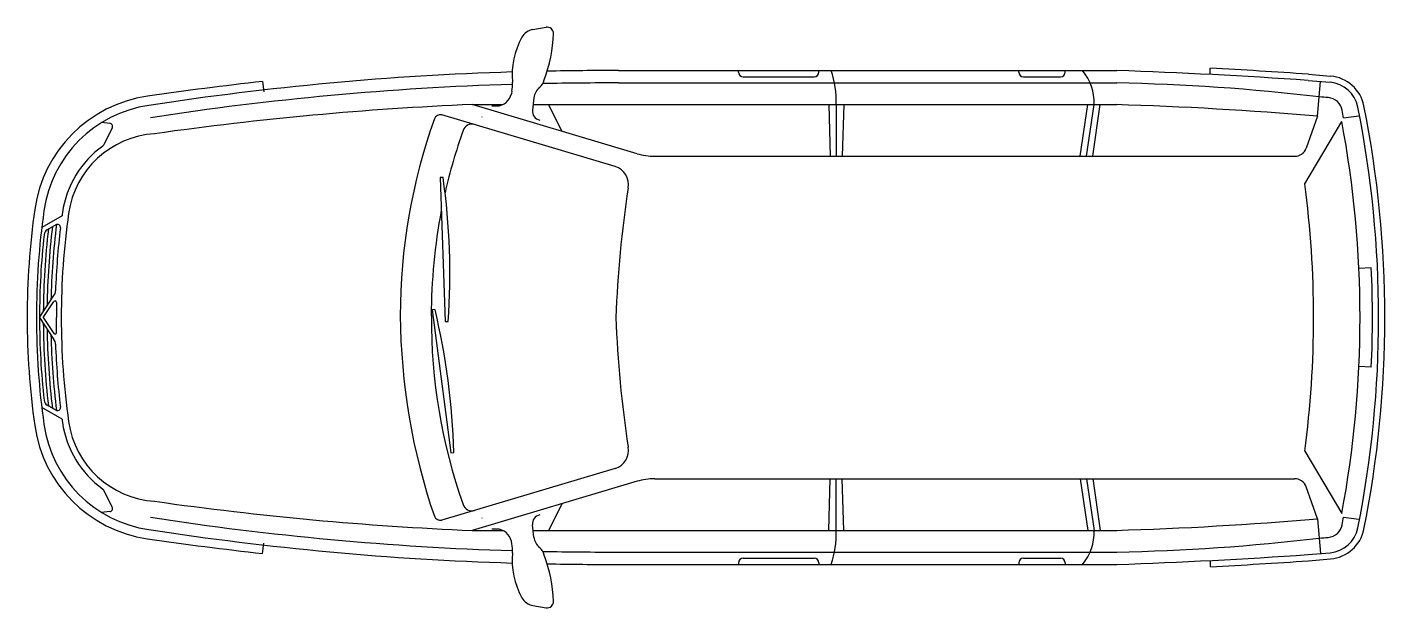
# Model space of a CAD drawing. Header units: metres. Extents: x 0 to 4.38, y -0.94 to 0.94.
import ezdxf

# ---------------------------------------------------------------- set-up
doc = ezdxf.new("R2010")
doc.units = ezdxf.units.M

msp = doc.modelspace()

# ---------------------------------------------------------------- linework, layer by layer
for p, q in [((1.6326, 0.9303), (1.6755, 0.9372)), ((1.9086, 0.7974), (3.5169, 0.7974)), ((2.2963, 0.7924), (2.2963, 0.7974)), ((2.5552, 0.7924), (2.5552, 0.7974)), ((3.2006, 0.7924), (3.2006, 0.7974)), ((3.3506, 0.7924), (3.3506, 0.7974)), ((3.8178, 0.7846), (3.8188, 0.8046)), ((0.76, 0.762), (0.7635, 0.7287)), ((1.9086, 0.7574), (3.5169, 0.7574)), ((2.3113, 0.7774), (2.5402, 0.7774)), ((3.2156, 0.7774), (3.3356, 0.7774)), ((4.1341, 0.7656), (4.2054, 0.7595)), ((4.1358, 0.7855), (4.2071, 0.7795)), ((4.1644, 0.6503), (4.1739, 0.7622)), ((1.5644, 0.7305), (1.5628, 0.7226)), ((1.6354, 0.7092), (1.631, 0.6699)), ((1.9684, 0.5289), (1.4359, 0.6877)), ((1.4359, 0.6877), (1.5352, 0.6877)), ((1.6329, 0.6874), (3.5169, 0.6874)), ((1.7267, 0.601), (1.6827, 0.6877)), ((2.5873, 0.6877), (2.5922, 0.5205)), ((2.6115, 0.6877), (2.6115, 0.5205)), ((2.6356, 0.6877), (2.6308, 0.5205)), ((3.3987, 0.5205), (3.4233, 0.6877)), ((3.4189, 0.5205), (3.4435, 0.6877)), ((3.4391, 0.5205), (3.4637, 0.6877)), ((0.2664, 0.6267), (0.24, 0.6292)), ((1.8981, 0.4872), (1.3389, 0.6541)), ((4.1234, 0.4321), (4.2428, 0.6333)), ((4.1644, 0.6503), (4.1281, 0.5472)), ((4.249, 0.6444), (4.2983, 0.6507)), ((0.2744, 0.6123), (0.2471, 0.5574)), ((2.0256, 0.5205), (4.0904, 0.5205)), ((1.3426, 0.452), (1.3331, 0.4516)), ((1.3331, 0.4516), (1.3496, -0.0132)), ((0.1125, 0.3286), (0.0471, 0.2901)), ((0.0924, 0.2994), (0.0643, 0.2828)), ((4.3384, 0.1605), (4.2984, 0.1587)), ((0.04, 0.0003), (0.0865, 0.0706)), ((0.052, 0.0003), (0.0857, 0.0512)), ((0.0949, 0.0485), (0.0949, 0.0003)), ((1.3163, 0.0256), (1.3069, 0.0244)), ((1.3069, 0.0244), (1.3675, -0.4368)), ((0.04, -0.0003), (0.0865, -0.0706)), ((0.052, -0.0003), (0.0857, -0.0512)), ((0.0949, -0.0485), (0.0949, -0.0003)), ((1.3496, -0.0132), (1.3591, -0.0129)), ((4.3384, -0.1605), (4.2984, -0.1587)), ((0.1125, -0.3286), (0.0471, -0.2901)), ((0.0924, -0.2994), (0.0643, -0.2828)), ((1.3675, -0.4368), (1.3769, -0.4355)), ((4.1234, -0.4321), (4.2428, -0.6333)), ((1.8981, -0.4872), (1.3389, -0.6541)), ((2.0256, -0.5205), (4.0904, -0.5205)), ((2.5873, -0.6877), (2.5922, -0.5205)), ((2.6115, -0.6877), (2.6115, -0.5205)), ((2.6356, -0.6877), (2.6308, -0.5205)), ((3.3987, -0.5205), (3.4233, -0.6877)), ((3.4189, -0.5205), (3.4435, -0.6877)), ((3.4391, -0.5205), (3.4637, -0.6877)), ((0.2744, -0.6123), (0.2471, -0.5574)), ((1.9684, -0.5289), (1.4359, -0.6877)), ((4.1644, -0.6503), (4.1281, -0.5472)), ((1.7267, -0.601), (1.6827, -0.6877)), ((0.2664, -0.6267), (0.24, -0.6292)), ((4.1644, -0.6503), (4.1739, -0.7622)), ((4.249, -0.6444), (4.2983, -0.6507)), ((1.4359, -0.6877), (1.5352, -0.6877)), ((1.6354, -0.7092), (1.631, -0.6699)), ((1.6329, -0.6874), (3.5169, -0.6874)), ((0.76, -0.762), (0.7635, -0.7287)), ((1.5644, -0.7305), (1.5628, -0.7226)), ((1.9086, -0.7574), (3.5169, -0.7574)), ((2.3113, -0.7774), (2.5402, -0.7774)), ((3.2156, -0.7774), (3.3356, -0.7774)), ((3.8178, -0.7846), (3.8188, -0.8046)), ((4.1341, -0.7656), (4.2054, -0.7595)), ((4.1358, -0.7855), (4.2071, -0.7795)), ((1.9086, -0.7974), (3.5169, -0.7974)), ((2.2963, -0.7924), (2.2963, -0.7974)), ((2.5552, -0.7924), (2.5552, -0.7974)), ((3.2006, -0.7924), (3.2006, -0.7974)), ((3.3506, -0.7924), (3.3506, -0.7974)), ((1.6326, -0.9303), (1.6755, -0.9372))]:
    msp.add_line(p, q)
for centre, radius, start, end in [((1.6406, 0.8809), 0.05, 99.2101, 151.2266), ((1.6787, 0.9175), 0.02, 357.6913, 99.2101), ((1.8206, 0.7821), 0.2554, 151.2266, 184.9942), ((1.2072, 0.9365), 0.4919, 339.878, 357.6913), ((1.864, -8.8626), 9.66, 91.77073, 98.76148), ((1.9086, -12.0032), 12.8006, 90, 91.03052), ((2.3113, 0.7924), 0.015, 180, 270), ((2.5402, 0.7924), 0.015, 270, 0), ((2.3079, 0.699), 0.3037, 357.8813, 18.9108), ((3.2156, 0.7924), 0.015, 180, 270), ((3.3356, 0.7924), 0.015, 270, 0), ((3.2885, 0.6959), 0.1552, 356.9873, 40.8552), ((2.9185, -16.8358), 17.6434, 86.04929, 88.05621), ((2.9185, -16.8358), 17.6634, 86.04929, 87.0782), ((1.9467, -9.9744), 10.8018, 96.3074, 98.29586), ((1.864, -8.8633), 9.6207, 91.77157, 98.76564), ((1.4666, 0.7511), 0.1, 348.1083, 4.9942), ((1.6287, 0.7753), 0.0411, 308.1727, 348.7801), ((1.9086, -12.0032), 12.7606, 90, 91.09598), ((3.3822, -5.9736), 6.7323, 83.28249, 88.8635), ((4.1969, 0.6599), 0.1, 11.2743, 85.133), ((4.1969, 0.6599), 0.12, 11.2743, 85.133), ((0.4503, 0.2889), 0.43, 98.2959, 171.9694), ((1.5139, 0.7329), 0.05, 271.6727, 348.1083), ((1.6851, 0.7036), 0.05, 128.1727, 173.5799), ((2.2619, -20.9112), 21.7077, 84.87879, 84.95798), ((4.1953, 0.66), 0.05, 10.5383, 85.133), ((0.4503, 0.2889), 0.4, 98.2959, 171.9694), ((1.8908, -9.8528), 10.5504, 92.47101, 98.0602), ((2.1454, -20.8925), 21.5846, 91.6727, 91.71269), ((1.6608, 0.6665), 0.03, 173.5799, 258.0136), ((3.1508, -11.3934), 12.0862, 85.18943, 88.27989), ((0.8868, 0.0445), 3.4153, 10.1152, 10.5383), ((0.8868, 0), 3.4753, 0, 11.2743), ((0.8868, 0), 3.4953, 0, 11.2743), ((0.2655, 0.6168), 0.01, 333.5251, 84.6577), ((3.0985, 0.0059), 1.8941, 160.3901, 180.0138), ((1.3331, 0.6349), 0.02, 73.3881, 160.3901), ((1.4353, 0.594), 0.03, 73.3881, 160.5282), ((2.0757, -23.3786), 24.0336, 91.44683, 91.45029), ((0.8868, 0), 3.4153, 0, 10.6867), ((0.4308, 0.2939), 0.3, 93.6894, 171.9063), ((3.0985, 0.0059), 1.7941, 160.5282, 167.22), ((0.4308, 0.2939), 0.32, 125.7107, 171.9063), ((0.2382, 0.5619), 0.01, 305.7107, 333.5251), ((2.0256, 0.7205), 0.2, 253.3881, 270), ((4.0904, 0.5605), 0.04, 270, 340.5991), ((1.8809, 0.4297), 0.06, 348.9049, 73.3881), ((-0.8887, 0.1401), 2.253, 356.1076, 7.9577), ((5.5429, -0.1351), 3.6453, 171.2702, 177.8764), ((0.8868, 0), 3.2653, 0, 7.6043), ((2.4953, 0.0003), 2.4953, 171.9694, 180.0078), ((2.4953, 0.0003), 2.4653, 171.9694, 180.0078), ((2.4953, 0.0003), 2.3853, 171.9063, 180.0078), ((2.4953, 0.0003), 2.4053, 171.9063, 172.157), ((3.0985, 0.0059), 1.7941, 169.095, 180.0138), ((2.4953, 0.0003), 2.4553, 173.7472, 180), ((2.4953, 0.0003), 2.4433, 173.3007, 179.5727), ((0.0745, 0.2656), 0.02, 120.4766, 173.7472), ((2.4953, 0.0003), 2.4313, 173.0859, 179.1361), ((2.4953, 0.0003), 2.4193, 172.8771, 178.6898), ((2.4953, 0.0003), 2.4053, 173.0944, 177.9556), ((0.0975, 0.2907), 0.01, 353.0944, 120.4766), ((0.8868, 0), 3.4553, 0, 2.6628), ((0.0899, 0.0485), 0.005, 0, 146.4863), ((0.0616, 0.0872), 0.03, 326.36, 357.9556), ((2.4953, -0.0003), 2.4953, 179.9922, 188.0306), ((2.4953, -0.0003), 2.4653, 179.9922, 188.0306), ((3.2385, 0.0179), 2.0341, 180.3247, 198.9193), ((3.0998, -0.0056), 1.7953, 179.6316, 199.4683), ((-0.8752, -0.4969), 2.253, 1.5598, 13.4099), ((5.5429, 0.1351), 3.6453, 182.1236, 188.7298), ((0.8868, 0), 3.2653, 352.3957, 0), ((0.8868, 0), 3.4153, 349.3133, 0), ((0.8868, 0), 3.4753, 348.7257, 0), ((0.8868, 0), 3.4953, 348.7257, 0), ((0.8868, 0), 3.4553, 357.3372, 0), ((2.4953, -0.0003), 2.4553, 180, 186.2528), ((2.4953, -0.0003), 2.4433, 180.4273, 186.6993), ((2.4953, -0.0003), 2.4313, 180.8639, 186.9141), ((2.4953, -0.0003), 2.3853, 179.9922, 188.0937), ((2.4953, -0.0003), 2.4193, 181.3102, 187.1229), ((0.0899, -0.0485), 0.005, 213.5137, 0), ((0.0616, -0.0872), 0.03, 2.0444, 33.64), ((2.4953, -0.0003), 2.4053, 182.0444, 186.9056), ((0.0745, -0.2656), 0.02, 186.2528, 239.5234), ((0.0975, -0.2907), 0.01, 239.5234, 6.9056), ((0.4503, -0.2889), 0.43, 188.0306, 261.7041), ((0.4503, -0.2889), 0.4, 188.0306, 261.7041), ((2.4953, -0.0003), 2.4053, 187.843, 188.0937), ((0.4308, -0.2939), 0.32, 188.0937, 234.2893), ((0.4308, -0.2939), 0.3, 188.0937, 266.3106), ((1.8809, -0.4297), 0.06, 286.6119, 11.0951), ((2.0256, -0.7205), 0.2, 90, 106.6119), ((4.0904, -0.5605), 0.04, 19.4009, 90), ((0.2382, -0.5619), 0.01, 26.4749, 54.2893), ((0.2655, -0.6168), 0.01, 275.3423, 26.4749), ((1.8908, 9.8528), 10.5504, 261.9398, 267.52899), ((1.4353, -0.594), 0.03, 199.4718, 286.6119), ((1.864, 8.8633), 9.6207, 261.23436, 268.22843), ((1.3331, -0.6349), 0.02, 199.6099, 286.6119), ((2.0757, 23.3786), 24.0336, 268.54971, 268.55317), ((1.6608, -0.6665), 0.03, 101.9864, 186.4201), ((3.1508, 11.3934), 12.0862, 271.72011, 274.81057), ((0.8868, -0.0445), 3.4153, 349.4617, 349.8848), ((1.864, 8.8626), 9.66, 261.23852, 268.22927), ((2.1454, 20.8925), 21.5846, 268.28731, 268.3273), ((1.5139, -0.7329), 0.05, 11.8917, 88.3273), ((2.3079, -0.6989), 0.3037, 341.0892, 2.1187), ((3.2885, -0.6959), 0.1552, 319.1448, 3.0127), ((4.1953, -0.66), 0.05, 274.867, 349.4617), ((4.1969, -0.6599), 0.1, 274.867, 348.7257), ((4.1969, -0.6599), 0.12, 274.867, 348.7257), ((1.9467, 9.9744), 10.8018, 261.70414, 263.6926), ((1.4666, -0.7511), 0.1, 355.0058, 11.8917), ((1.6851, -0.7036), 0.05, 186.4201, 231.8273), ((1.6287, -0.7753), 0.0411, 11.2199, 51.8273), ((3.3822, 5.9736), 6.7323, 271.1365, 276.71751), ((2.2619, 20.9112), 21.7077, 275.04202, 275.12121), ((1.8206, -0.7821), 0.2554, 175.0058, 208.7734), ((1.9086, 12.0032), 12.7606, 268.90402, 270), ((1.2072, -0.9365), 0.4919, 2.3087, 20.122), ((2.3113, -0.7924), 0.015, 90, 180), ((2.5402, -0.7924), 0.015, 0, 90), ((3.2156, -0.7924), 0.015, 90, 180), ((3.3356, -0.7924), 0.015, 0, 90), ((2.9185, 16.8359), 17.6434, 271.94379, 273.95071), ((2.9185, 16.8359), 17.6634, 272.9218, 273.95071), ((1.9086, 12.0032), 12.8006, 268.96948, 270), ((1.6406, -0.8809), 0.05, 208.7734, 260.7899), ((1.6787, -0.9175), 0.02, 260.7899, 2.3087)]:
    msp.add_arc(centre, radius, start, end)

doc.saveas('drawing.dxf')
